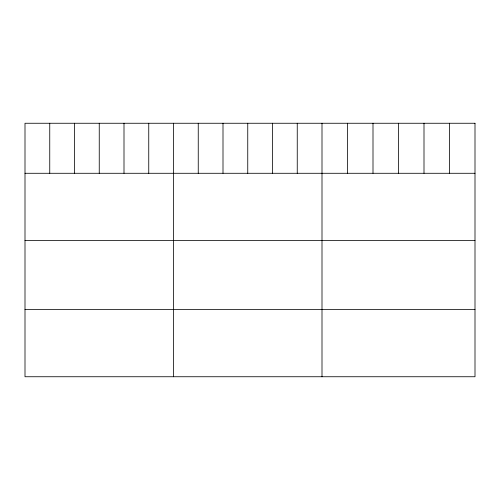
<?xml version="1.0" encoding="UTF-8"?>
<svg xmlns="http://www.w3.org/2000/svg" width="500" height="500" viewBox="0 0 500 500"><rect width="100%" height="100%" fill="white"/><g stroke="black" fill="none" stroke-linecap="round" stroke-linejoin="round"><path stroke-width="0.75" d="M25 173.287L475 173.287M25 240.431L475 240.431M25 309.606L475 309.606M449.5 123.256L449.5 173.287M424 123.256L424 173.287M398.5 123.256L398.5 173.287M373 123.256L373 173.287M347.5 123.256L347.5 173.287M322 123.256L322 376.744M297.25 123.256L297.25 173.287M272.5 123.256L272.5 173.287M247.75 123.256L247.75 173.287M223 123.256L223 173.287M198.25 123.256L198.25 173.287M173.5 123.256L173.5 376.744M148.75 123.256L148.75 173.287M124 123.256L124 173.287M99.25 123.256L99.25 173.287M74.5 123.256L74.5 173.287M49.75 123.256L49.75 173.287M475 123.256L25 123.256L25 376.744L475 376.744L475 123.256"/></g></svg>
